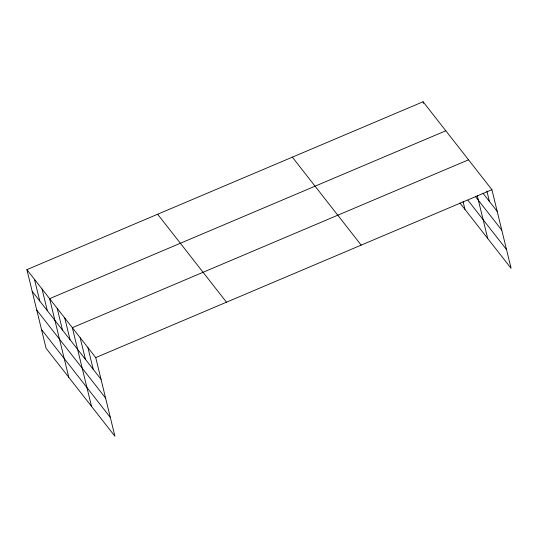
<?xml version="1.0" encoding="UTF-8"?>
<svg xmlns="http://www.w3.org/2000/svg" width="538" height="538" viewBox="0 0 538 538"><rect width="100%" height="100%" fill="white"/><g stroke="black" fill="none" stroke-linecap="round" stroke-linejoin="round"><path stroke-width="0.81" d="M26.9 269.646L95.737 357.602L114.91 436.244L46.073 348.288L26.9 269.646L423.09 101.756L491.927 189.712L511.1 268.354L459.929 202.974M445.807 130.781L49.617 298.671L68.79 377.313M468.524 159.806L72.334 327.696L91.507 406.338M95.737 357.602L491.927 189.712M483.077 193.35L497.22 211.414M475.363 196.431L501.799 230.203M467.973 200.311L506.52 249.565M292.349 157.157L361.186 245.12M157.641 214.238L226.485 302.201M32.193 291.347L101.03 379.303M36.772 310.137L105.609 398.093M41.493 329.491L110.33 417.454M486.87 190.997L489.419 201.447M477.253 195.603L487.697 238.448M463.07 201.595L464.98 209.423M423.09 101.756L423.48 103.363M87.936 347.635L93.229 369.337M80.135 337.669L85.428 359.364M64.762 318.019L70.054 339.72M57.189 308.348L62.482 330.05M42.045 288.993L47.337 310.695M34.472 279.316L39.765 301.018"/></g></svg>
